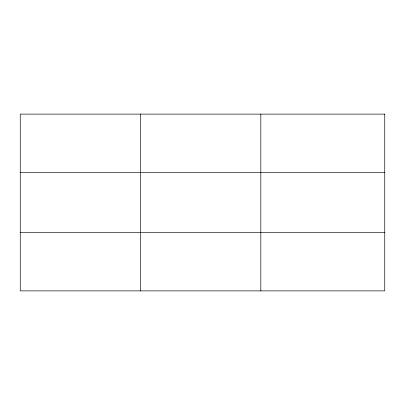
<?xml version="1.0" encoding="UTF-8"?>
<svg xmlns="http://www.w3.org/2000/svg" width="405" height="405" viewBox="0 0 405 405"><rect width="100%" height="100%" fill="white"/><g stroke="black" fill="none" stroke-linecap="round" stroke-linejoin="round"><path stroke-width="0.61" d="M140.535 290.886L140.535 114.114M260.82 290.886L260.82 114.114M20.25 172.449L384.75 172.449M20.25 232.551L384.75 232.551M384.75 114.114L384.75 290.886L20.25 290.886L20.25 114.114L384.75 114.114"/></g></svg>
